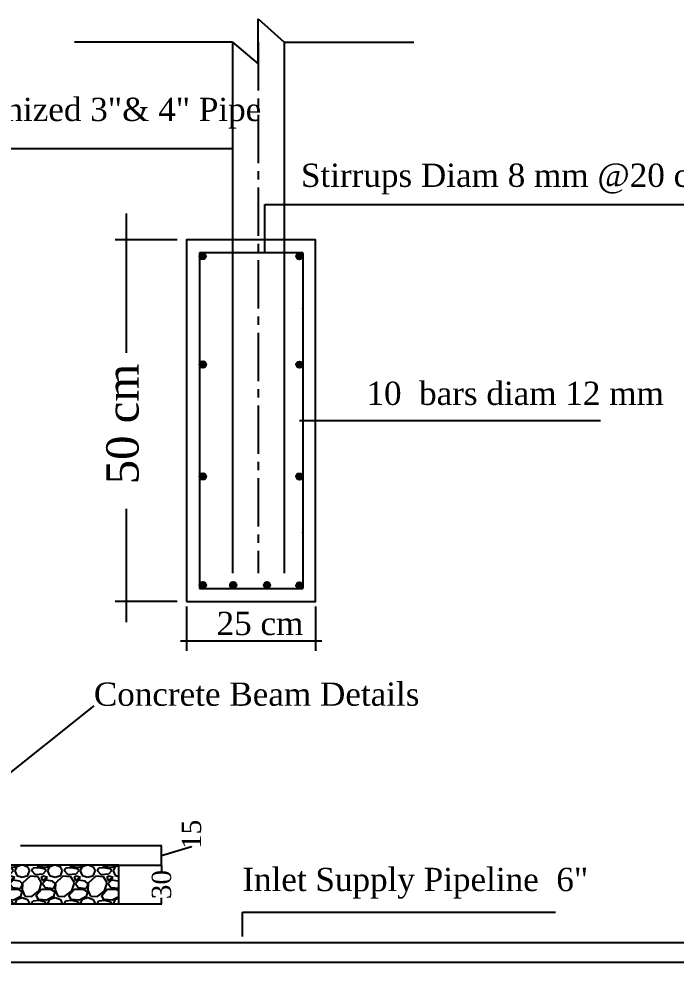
# Model space of a CAD drawing. Header units: centimetres. Extents: x 19229 to 39050, y 7691 to 15397.
# Drawn here: x 37481 to 37990, y 8883 to 9613 of the extents above; entities that cross this region are included whole.
import ezdxf

# ---------------------------------------------------------------- set-up
doc = ezdxf.new("R2010")
doc.units = ezdxf.units.CM
doc.linetypes.add('CENTER2', pattern=[1.125, 0.75, -0.125, 0.125, -0.125])
doc.layers.get('0').update_dxf_attribs({"linetype": 'CONTINUOUS'})
doc.layers.get('DEFPOINTS').update_dxf_attribs({"linetype": 'CONTINUOUS'})
doc.styles.add('style2', font='times.ttf', dxfattribs={"height": 15})
doc.styles.add('style3', font='times.ttf', dxfattribs={"height": 25})
doc.dimstyles.get("Standard").update_dxf_attribs({"dimtxt": 15, "dimasz": 0.18, "dimexe": 0.18, "dimexo": 0.0625, "dimgap": 0.09, "dimtad": 0, "dimdec": 0, "dimzin": 0, "dimdsep": 46, "dimtxsty": 'style2', "dimcen": 0.09, "dimadec": 0, "dimazin": 0, "dimtfac": 1, "dimtdec": 0, "dimtofl": 0, "dimtmove": 0, "dimatfit": 3, "dimfxl": 1, "dimtolj": 1, "dimtzin": 0, "dimarcsym": 0})

# ---------------------------------------------------------------- blocks, each defined once
blk = doc.blocks.new('*D19')
at = {"color": 0, "lineweight": -2, "transparency": 16777216}
for p, q in [((37558.82, 8958.05), (37592.09, 8958.05)), ((37591.91, 8957.87), (37591.91, 8953.37)), ((37591.91, 8928.23), (37591.91, 8932.73)), ((37558.82, 8928.05), (37592.09, 8928.05))]:
    blk.add_line(p, q, dxfattribs=at)
at = {"color": 0, "transparency": 16777216}
for points in [[(37591.88, 8957.87), (37591.94, 8957.87), (37591.91, 8958.05)], [(37591.88, 8928.23), (37591.94, 8928.23), (37591.91, 8928.05)]]:
    blk.add_solid(points, dxfattribs=at)
at = {"layer": 'DEFPOINTS', "color": 0, "transparency": 16777216}
for p in [(37558.76, 8958.05), (37591.91, 8958.05), (37558.76, 8928.05)]:
    blk.add_point(p, dxfattribs=at)
at = {"color": 0, "transparency": 16777216, "insert": (37591.91, 8943.05), "char_height": 15, "attachment_point": 5, "rotation": 90, "style": 'style2'}
blk.add_mtext('\\A1;30', dxfattribs=at)
blk = doc.blocks.new('*D20')
at = {"color": 0, "lineweight": -2, "transparency": 16777216}
for p, q in [((37482.67, 8973.23), (37592.09, 8973.23)), ((37591.91, 8958.23), (37591.91, 8973.05)), ((37591.91, 8965.64), (37615.11, 8972.6)), ((37615.11, 8972.6), (37615.11, 8972.78)), ((37558.82, 8958.05), (37592.09, 8958.05))]:
    blk.add_line(p, q, dxfattribs=at)
at = {"color": 0, "transparency": 16777216}
for points in [[(37591.88, 8973.05), (37591.94, 8973.05), (37591.91, 8973.23)], [(37591.88, 8958.23), (37591.94, 8958.23), (37591.91, 8958.05)]]:
    blk.add_solid(points, dxfattribs=at)
at = {"layer": 'DEFPOINTS', "color": 0, "transparency": 16777216}
for p in [(37482.61, 8973.23), (37591.91, 8973.23), (37558.76, 8958.05)]:
    blk.add_point(p, dxfattribs=at)
at = {"color": 0, "transparency": 16777216, "insert": (37615.11, 8981.92), "char_height": 15, "attachment_point": 5, "rotation": 90, "style": 'style2'}
blk.add_mtext('\\A1;15', dxfattribs=at)

msp = doc.modelspace()

# ---------------------------------------------------------------- hatches: boundary and pattern name
h = msp.add_hatch(color=7)
h.dxf.hatch_style = 1
h.paths.add_polyline_path([(37626.25, 9429.59, 1), (37621.25, 9429.59, 1)])
h = msp.add_hatch(color=7)
h.dxf.hatch_style = 1
h.paths.add_polyline_path([(37701.14, 9429.56, 1), (37696.14, 9429.56, 1)])
h = msp.add_hatch(color=7)
h.dxf.hatch_style = 1
h.paths.add_polyline_path([(37626.33, 9345.64, 1), (37621.33, 9345.64, 1)])
h = msp.add_hatch(color=7)
h.dxf.hatch_style = 1
h.paths.add_polyline_path([(37701.13, 9345.54, 1), (37696.13, 9345.54, 1)])
h = msp.add_hatch(color=7)
h.dxf.hatch_style = 1
h.paths.add_polyline_path([(37626.33, 9259.01, 1), (37621.33, 9259.01, 1)])
h = msp.add_hatch(color=7)
h.dxf.hatch_style = 1
h.paths.add_polyline_path([(37701.12, 9258.88, 1), (37696.12, 9258.88, 1)])
h = msp.add_hatch(color=7)
h.dxf.hatch_style = 1
h.paths.add_polyline_path([(37626.39, 9174.85, 1), (37621.39, 9174.85, 1)])
h = msp.add_hatch(color=7)
h.dxf.hatch_style = 1
h.paths.add_polyline_path([(37649.92, 9174.85, 1), (37644.92, 9174.85, 1)])
h = msp.add_hatch(color=7)
h.dxf.hatch_style = 1
h.paths.add_polyline_path([(37676.04, 9174.86, 1), (37671.04, 9174.86, 1)])
h = msp.add_hatch(color=7)
h.dxf.hatch_style = 1
h.paths.add_polyline_path([(37701.11, 9174.69, 1), (37696.11, 9174.69, 1)])
h = msp.add_hatch()
h.set_pattern_fill('GRAVEL')
h.set_pattern_definition([(228.0127875, (14413.5679, -1765.3388), (-203.20000002, -228.59999999), [3.417214, -338.304836]), (184.969741, (14411.2819, -1767.8788), (304.79999988, 25.400001447), [5.864047, -580.54049]), (132.510447, (14405.4399, -1768.3868), (254.00000011, -279.3999999), [4.134815, -409.347228]), (267.273689, (14395.5339, -1774.7368), (25.400000053, 508), [5.340045, -528.664374]), (292.833654, (14395.2799, -1780.0708), (-127.00000001, 304.799999996), [5.236337, -518.398077]), (357.273689, (14397.3119, -1784.8968), (-508, 25.400000053), [5.340045, -528.664374]), (37.6942405, (14402.6459, -1785.1508), (-330.199999985, -254.00000002), [7.061937, -699.131153]), (72.2553284, (14408.2339, -1780.8328), (177.800000048, 558.799999985), [6.667195, -660.052566]), (121.4295656, (14410.2659, -1774.4828), (-203.20000003, 330.19999998), [5.35813, -530.455457]), (175.236358, (14407.4719, -1769.9108), (279.4, -25.40000004), [6.117133, -299.73937]), (222.3974378, (14401.3759, -1769.4028), (-304.79999999, -279.40000001), [7.91078, -783.167725]), (138.814075, (14420.6799, -1774.9908), (-177.8, 152.40000001), [2.700045, -267.305658]), (171.4692344, (14418.6479, -1773.2128), (330.20000001, -50.79999994), [5.13682, -508.54639]), (225, (14413.568, -1772.45), (-4e-15, -25.4), [3.592093, -32.32893]), (203.19859, (14411.79, -1769.4028), (127, 50.8), [1.934413, -191.506224]), (291.80141, (14410.012, -1770.165), (-25.4, 76.2), [2.735656, -134.04753]), (30.963757, (14411.028, -1772.705), (76.2, 50.8), [4.443197, -143.662982]), (161.56505, (14414.838, -1770.419), (50.8, -25.4), [3.212871, -77.10898]), (16.3895403, (14395.2799, -1770.1648), (254, 76.2), [4.50088, -445.588267]), (70.346176, (14399.5979, -1768.8948), (-101.60000001, -279.4), [3.77599, -373.822157]), (293.19859, (14414.838, -1765.3388), (-50.8, 127), [3.8688, -189.571836]), (343.6104597, (14416.3619, -1768.8948), (-254.000000005, 76.19999998), [4.50088, -445.588267]), (339.443955, (14395.28, -1785.9128), (-127, 50.8), [4.340352, -212.677343]), (294.7751406, (14399.3439, -1787.4368), (-127.00000015, 279.39999993), [3.63672, -360.035934]), (66.80141, (14415.092, -1790.7388), (50.8, 127), [3.8688, -189.571836]), (17.3540246, (14416.6159, -1787.1828), (-330.19999999, -101.60000002), [4.257827, -421.52376]), (69.443955, (14402.646, -1790.7388), (-50.8, -127), [2.170176, -214.84752]), (101.309932, (14413.568, -1790.739), (-25.4, 101.6), [1.295146, -128.21995]), (165.963757, (14413.314, -1789.469), (76.2, -25.4), [5.236337, -99.490546]), (186.009006, (14408.2339, -1788.1988), (254, 25.40000001), [4.85267, -480.413649]), (303.690068, (14411.028, -1774.991), (-25.4, 50.8), [3.66324, -87.917764]), (353.1572266, (14413.0599, -1778.0388), (431.800000003, -50.799999977), [6.395568, -633.16009]), (60.945396, (14419.4099, -1778.8008), (-101.6, -177.8), [2.615082, -258.893923]), (90, (14420.68, -1776.515), (-25.4, 25.4), [1.524, -23.876]), (120.256437, (14407.7259, -1787.4368), (101.59999999, -177.80000001), [3.52867, -349.339408]), (48.0127875, (14405.9479, -1784.3888), (203.20000002, 228.59999999), [6.83443, -334.887622]), (0, (14410.52, -1779.31), (25.4, 25.4), [6.604, -18.796]), (325.3048465, (14417.1239, -1779.3088), (254.0000001, -177.79999986), [4.016096, -397.593167]), (254.054604, (14420.426, -1781.5948), (-25.4, -101.6), [3.69829, -181.2165]), (207.6459754, (14419.4099, -1785.1508), (-482.600000018, -253.999999966), [6.02145, -596.124644]), (175.4260787, (14414.0759, -1787.9448), (-330.2, 25.4), [6.370295, -630.658465])])
h.paths.add_polyline_path([(37558.76, 8958.05), (37458.76, 8958.05), (37458.76, 8928.05), (37558.76, 8928.05)])

# ---------------------------------------------------------------- linework, layer by layer
at = {"color": 7}
for p, q in [((37666.75, 9578.41), (37666.62, 9613.2)), ((37666.62, 9613.2), (37686.75, 9595.22)), ((37646.75, 9595.22), (37524.36, 9595.22)), ((37646.75, 9595.22), (37646.75, 9184.08)), ((37646.75, 9595.22), (37666.75, 9578.41)), ((37686.75, 9595.22), (37686.75, 9184.08)), ((37686.75, 9595.22), (37787.23, 9595.22)), ((37646.75, 9512.58), (37369.36, 9512.58)), ((37671.82, 9432.21), (37671.82, 9469.45)), ((37671.82, 9469.45), (38005.72, 9469.45)), ((37604.1, 9442.21), (37556.05, 9442.21)), ((37701.2, 9432.21), (37621.2, 9432.21)), ((37621.2, 9432.21), (37621.2, 9172.21)), ((37701.2, 9432.21), (37701.2, 9172.21)), ((37698.62, 9302.21), (37769.37, 9302.21)), ((37769.37, 9302.21), (37931.75, 9302.21)), ((37621.2, 9172.21), (37701.2, 9172.21)), ((37604.1, 9162.21), (37556.05, 9162.21)), ((37611.2, 9158.43), (37611.2, 9123.92)), ((37711.2, 9158.43), (37711.2, 9123.92)), ((37606.45, 9131.83), (37715.9, 9131.83)), ((37539.47, 9081.49), (37447.38, 9008.1)), ((37654.56, 8902.8), (37654.56, 8921.66)), ((37654.56, 8921.66), (37896.87, 8921.66)), ((38037.55, 8898.05), (37044.86, 8898.05)), ((37029.86, 8883.05), (38037.55, 8883.05))]:
    msp.add_line(p, q, dxfattribs=at)
at = {"color": 7, "linetype": 'CENTER2', "ltscale": 50}
msp.add_line((37666.75, 9595.22), (37666.75, 9184.08), dxfattribs=at)
at = {"color": 7, "ltscale": 20}
for p, q in [((37564.57, 9462.58), (37564.57, 9354.57)), ((37564.57, 9234.06), (37564.57, 9146.08))]:
    msp.add_line(p, q, dxfattribs=at)
at = {"color": 7}
for points in [[(37611.2, 9162.21), (37711.2, 9162.21), (37711.2, 9442.21), (37611.2, 9442.21)], [(37458.76, 8928.05), (37558.76, 8928.05), (37558.76, 8958.05), (37458.76, 8958.05)]]:
    msp.add_lwpolyline(points, close=True, dxfattribs=at)
for centre in [(37623.75, 9429.59), (37698.64, 9429.56), (37623.83, 9345.64), (37698.63, 9345.54), (37623.83, 9259.01), (37698.62, 9258.88), (37623.89, 9174.85), (37647.42, 9174.85), (37673.54, 9174.86), (37698.61, 9174.69)]:
    msp.add_circle(centre, 2.5, dxfattribs=at)
for p in [(37701.2, 9388.88), (37701.2, 9345.54), (37701.2, 9302.21), (37701.2, 9258.88), (37701.2, 9215.54)]:
    msp.add_point(p, dxfattribs=at)

# ---------------------------------------------------------------- texts
at = {"color": 7, "style": 'style3'}
for s, p in [('Galvanized 3"& 4" Pipe', (37406.08, 9534.12)), ('Stirrups Diam 8 mm @20 cm', (37699.86, 9483.14)), ('10  bars diam 12 mm', (37750.57, 9314.35)), (' 25 cm', (37627.72, 9136.24)), ('Concrete Beam Details', (37539.47, 9081.49)), ('Inlet Supply Pipeline  6"', (37654.45, 8938.05))]:
    msp.add_text(s, height=18, dxfattribs=at).set_placement(p)
at = {"color": 7, "ltscale": 20, "style": 'style3'}
msp.add_text('50 cm', height=25, rotation=90, dxfattribs=at).set_placement((37574.11, 9252.92))

# ---------------------------------------------------------------- dimensions: what is measured, and where the dimension line sits
at = {"color": 7}
dim = msp.add_linear_dim(base=(37591.91, 8973.23), p1=(37558.76, 8958.05), p2=(37482.61, 8973.23), angle=90, dimstyle='Standard', override={"dimtmove": 1}, dxfattribs=at)
dim.commit()
dim.dimension.update_dxf_attribs({"geometry": '*D20', "text_midpoint": (37615.11, 8972.87)})
dim = msp.add_linear_dim(base=(37591.91, 8958.05), p1=(37558.76, 8928.05), p2=(37558.76, 8958.05), angle=90, dimstyle='Standard', dxfattribs=at)
dim.commit()
dim.dimension.update_dxf_attribs({"geometry": '*D19', "text_midpoint": (37591.91, 8943.05)})

doc.saveas('drawing.dxf')
